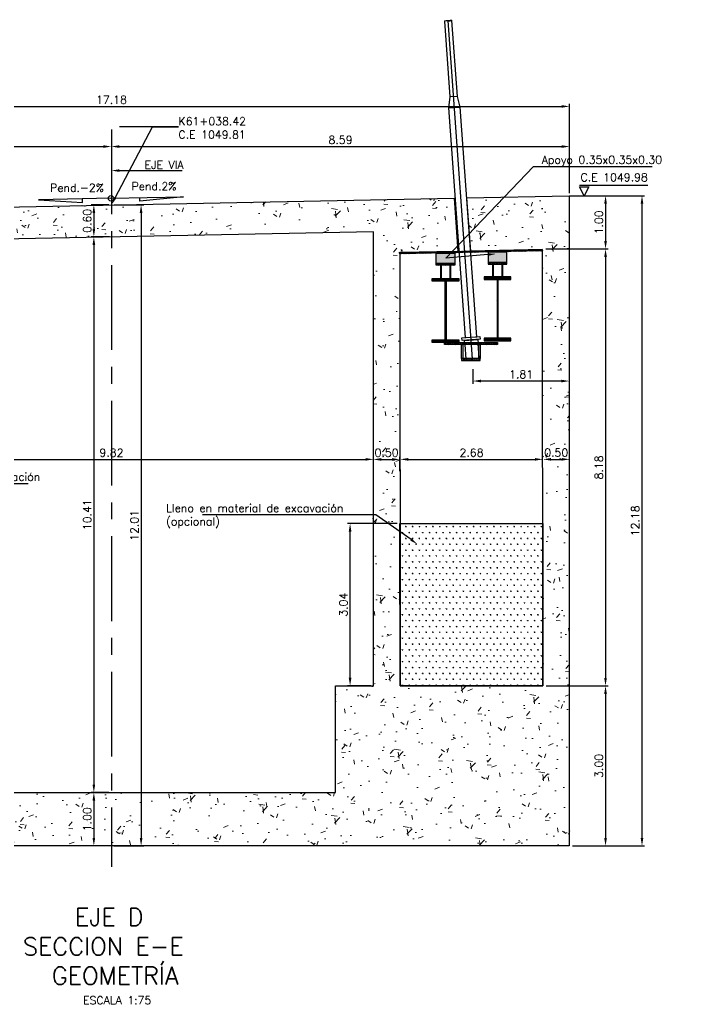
# Model space of a CAD drawing. Header units: metres. Extents: x 1080594 to 1081411, y 976871 to 977162.
# Drawn here: x 1081168.98 to 1081181.57, y 977059.85 to 977078.29 of the extents above; entities that cross this region are included whole.
import ezdxf
from ezdxf import colors
from ezdxf.entities.mleader import LeaderData, LeaderLine
from ezdxf.math import Vec2, Vec3

# ---------------------------------------------------------------- set-up
doc = ezdxf.new("R2010")
doc.units = ezdxf.units.M
doc.header["$LTSCALE"] = 25.4
doc.linetypes.add('CENTER', pattern=[2, 1.25, -0.25, 0.25, -0.25])
doc.linetypes.add('DASHDOT', pattern=[1, 0.5, -0.25, 0, -0.25])
for name, color, linetype, lineweight in [('ANCLAJE', 150, 'Continuous', 25), ('COTA', 1, 'Continuous', 30), ('COTACIM', 20, 'Continuous', 5), ('PLATINA', 54, 'Continuous', 30), ('SOLIDOREFCONT', 254, 'Continuous', 5)]:
    doc.layers.add(name, color=color, linetype=linetype, lineweight=lineweight)
for name, color, linetype in [('CONTRAPESO', 3, 'Continuous'), ('DIMCONTRAPESO', 1, 'Continuous'), ('EJE VIA', 10, 'CENTER'), ('EJECABLES', 203, 'DASHDOT'), ('NEOPRENO', 24, 'Continuous'), ('PERFIL MET', 37, 'Continuous'), ('REGL175', 7, 'Continuous'), ('SOLIDOS', 9, 'Continuous')]:
    doc.layers.add(name, color=color, linetype=linetype)
doc.styles.add('romans', font='romans.shx')
doc.dimstyles.new('Copy 75', dxfattribs={"dimtxt": 0.15, "dimasz": 0.15, "dimexe": 0.05, "dimexo": 0.05, "dimgap": 0.05, "dimtad": 1, "dimzin": 0, "dimdsep": 46, "dimtxsty": 'romans', "dimcen": 0.002, "dimclrd": 1, "dimclre": 1, "dimclrt": 3, "dimadec": 4, "dimazin": 0, "dimtfac": 1, "dimtofl": 0, "dimtmove": 1, "dimatfit": 3, "dimfxl": 1, "dimtolj": 1, "dimtzin": 0, "dimarcsym": 1})

# ---------------------------------------------------------------- blocks, each defined once
blk = doc.blocks.new('T')
at = {"layer": 'ANCLAJE'}
for p, q in [((1080682.652636061, 977129.3612785203), (1080682.652636061, 977127.9371516358)), ((1080682.792627363, 977127.9371516358), (1080682.792627363, 977129.3612785203))]:
    blk.add_line(p, q, dxfattribs=at)
for points in [[(1080682.612636062, 977127.7317864553), (1080682.832636062, 977127.7317864553), (1080682.792636062, 977127.9371398049), (1080682.652636061, 977127.9371516358)], [(1080682.612636063, 977123.4187468407), (1080682.832636063, 977123.4187468406), (1080682.832636062, 977127.7317864553), (1080682.612636062, 977127.7317864553)], [(1080682.552113015, 977123.4187468406), (1080682.892113019, 977123.4187534283), (1080682.892113019, 977123.3687534283), (1080682.552113015, 977123.3687468406)], [(1080682.597113017, 977123.3687468405), (1080682.847113013, 977123.3687468406), (1080682.847113013, 977123.2887440774), (1080682.597113017, 977123.2887440774)], [(1080682.602472921, 977123.2887440776), (1080682.842472921, 977123.2887440776), (1080682.842472921, 977123.0137440774), (1080682.602472921, 977123.0137440774)]]:
    blk.add_lwpolyline(points, close=True, dxfattribs=at)
at = {"layer": 'ANCLAJE', "extrusion": (0, 0, -1)}
blk.add_ellipse((1080682.687629506, 977129.3612785203), major_axis=(-0.03499130089767277, 0), ratio=0.2498279888206978, start_param=1.331707858069039e-08, end_param=3.141592640272715, dxfattribs=at)
at = {"layer": 'ANCLAJE'}
blk.add_ellipse((1080682.757642618, 977129.3612785203), major_axis=(0.03499130089767277, 0), ratio=0.2498279888206978, dxfattribs=at)
at = {"layer": 'EJECABLES'}
blk.add_line((1080682.722472921, 977123.0096768405), (1080682.722472921, 977129.3612785205), dxfattribs=at)
blk = doc.blocks.new('*D342')
at = {"layer": 'COTA', "color": 1, "lineweight": -2, "transparency": 16777216}
for p, q in [((1081165.934486249, 977070.0545410026), (1081175.45947407, 977070.0545410026)), ((1081175.60947407, 977070.0045540066), (1081175.60947407, 977070.0045410026))]:
    blk.add_line(p, q, dxfattribs=at)
at = {"layer": 'COTA', "color": 1, "transparency": 16777216}
for points in [[(1081165.934486249, 977070.0795410026), (1081165.934486249, 977070.0295410026), (1081165.78448625, 977070.0545410026)], [(1081175.45947407, 977070.0795410026), (1081175.45947407, 977070.0295410026), (1081175.60947407, 977070.0545410026)]]:
    blk.add_solid(points, dxfattribs=at)
at = {"layer": 'Defpoints', "color": 0, "transparency": 16777216}
for p in [(1081165.78448625, 977070.0545410028), (1081175.60947407, 977070.0545540067), (1081175.60947407, 977070.0545410026)]:
    blk.add_point(p, dxfattribs=at)
at = {"layer": 'COTA', "color": 3, "transparency": 16777216, "insert": (1081170.69698016, 977070.1795410026), "char_height": 0.15, "attachment_point": 5, "style": 'romans'}
blk.add_mtext('\\A1;9.82', dxfattribs=at)
blk = doc.blocks.new('*D343')
at = {"layer": 'COTA', "color": 1, "lineweight": -2, "transparency": 16777216}
for p, q in [((1081176.104083876, 977069.8341196387), (1081176.104083876, 977070.1039327573)), ((1081175.754091887, 977070.0539327572), (1081175.954083876, 977070.0539327572))]:
    blk.add_line(p, q, dxfattribs=at)
at = {"layer": 'COTA', "color": 1, "transparency": 16777216}
for points in [[(1081175.754091887, 977070.0789327573), (1081175.754091887, 977070.0289327572), (1081175.604091887, 977070.0539327572)], [(1081175.954083876, 977070.0789327573), (1081175.954083876, 977070.0289327572), (1081176.104083876, 977070.0539327572)]]:
    blk.add_solid(points, dxfattribs=at)
at = {"layer": 'Defpoints', "color": 0, "transparency": 16777216}
for p in [(1081175.604091887, 977070.0539327575), (1081176.104083876, 977070.0539327572), (1081176.104083876, 977069.7841196386)]:
    blk.add_point(p, dxfattribs=at)
at = {"layer": 'COTA', "color": 3, "transparency": 16777216, "insert": (1081175.854087882, 977070.1789327572), "char_height": 0.15, "attachment_point": 5, "style": 'romans'}
blk.add_mtext('\\A1;0.50', dxfattribs=at)
blk = doc.blocks.new('*D344')
at = {"layer": 'COTA', "color": 1, "lineweight": -2, "transparency": 16777216}
for p, q in [((1081176.259468155, 977070.054550757), (1081178.634486248, 977070.054550757)), ((1081178.784486248, 977070.0045540029), (1081178.784486248, 977070.004550757))]:
    blk.add_line(p, q, dxfattribs=at)
at = {"layer": 'COTA', "color": 1, "transparency": 16777216}
for points in [[(1081176.259468155, 977070.0795507571), (1081176.259468155, 977070.029550757), (1081176.109468155, 977070.054550757)], [(1081178.634486248, 977070.0795507571), (1081178.634486248, 977070.029550757), (1081178.784486248, 977070.054550757)]]:
    blk.add_solid(points, dxfattribs=at)
at = {"layer": 'Defpoints', "color": 0, "transparency": 16777216}
for p in [(1081176.109468155, 977070.0545507605), (1081178.784486248, 977070.0545540029), (1081178.784486248, 977070.054550757)]:
    blk.add_point(p, dxfattribs=at)
at = {"layer": 'COTA', "color": 3, "transparency": 16777216, "insert": (1081177.446977201, 977070.179550757), "char_height": 0.15, "attachment_point": 5, "style": 'romans'}
blk.add_mtext('\\A1;2.68', dxfattribs=at)
blk = doc.blocks.new('*D345')
at = {"layer": 'COTA', "color": 1, "lineweight": -2, "transparency": 16777216}
for p, q in [((1081178.784486248, 977070.104554003), (1081178.784486248, 977070.1053967011)), ((1081178.934486248, 977070.0553967011), (1081179.134485947, 977070.0553967011))]:
    blk.add_line(p, q, dxfattribs=at)
at = {"layer": 'COTA', "color": 1, "transparency": 16777216}
for points in [[(1081178.934486248, 977070.0803967011), (1081178.934486248, 977070.0303967011), (1081178.784486248, 977070.0553967011)], [(1081179.134485947, 977070.0803967011), (1081179.134485947, 977070.0303967011), (1081179.284485947, 977070.0553967011)]]:
    blk.add_solid(points, dxfattribs=at)
at = {"layer": 'Defpoints', "color": 0, "transparency": 16777216}
for p in [(1081178.784486248, 977070.0545540029), (1081179.284485947, 977070.0553967011), (1081179.284485947, 977070.0553967011)]:
    blk.add_point(p, dxfattribs=at)
at = {"layer": 'COTA', "color": 3, "transparency": 16777216, "insert": (1081179.034486098, 977070.1803967011), "char_height": 0.15, "attachment_point": 5, "style": 'romans'}
blk.add_mtext('\\A1;0.50', dxfattribs=at)
blk = doc.blocks.new('*D347')
at = {"layer": 'Defpoints', "color": 0, "transparency": 16777216}
for p in [(1081170.69698016, 977074.822339772), (1081170.366351048, 977074.222459736), (1081170.708977761, 977074.222459736)]:
    blk.add_point(p, dxfattribs=at)
at = {"layer": 'DIMCONTRAPESO', "color": 1, "lineweight": -2, "transparency": 16777216}
for p, q in [((1081170.64698016, 977074.822339772), (1081170.316351048, 977074.822339772)), ((1081170.366351048, 977074.672339772), (1081170.366351048, 977074.3724597361)), ((1081170.658977761, 977074.222459736), (1081170.316351048, 977074.222459736))]:
    blk.add_line(p, q, dxfattribs=at)
at = {"layer": 'DIMCONTRAPESO', "color": 1, "transparency": 16777216}
for points in [[(1081170.341351049, 977074.672339772), (1081170.391351048, 977074.672339772), (1081170.366351048, 977074.822339772)], [(1081170.341351049, 977074.3724597361), (1081170.391351048, 977074.3724597361), (1081170.366351048, 977074.222459736)]]:
    blk.add_solid(points, dxfattribs=at)
at = {"layer": 'DIMCONTRAPESO', "color": 3, "transparency": 16777216, "insert": (1081170.241351048, 977074.5223997541), "char_height": 0.15, "attachment_point": 5, "rotation": 90, "style": 'romans'}
blk.add_mtext('\\A1;0.60', dxfattribs=at)
blk = doc.blocks.new('*D348')
at = {"layer": 'COTA', "color": 1, "lineweight": -2, "transparency": 16777216}
for p, q in [((1081170.658977761, 977074.2224597365), (1081170.316351049, 977074.2224597365)), ((1081170.366351049, 977074.0724597365), (1081170.366351049, 977063.96227108)), ((1081170.64698016, 977063.81227108), (1081170.316351049, 977063.81227108))]:
    blk.add_line(p, q, dxfattribs=at)
at = {"layer": 'COTA', "color": 1, "transparency": 16777216}
for points in [[(1081170.341351049, 977074.0724597365), (1081170.391351049, 977074.0724597365), (1081170.366351049, 977074.2224597365)], [(1081170.341351049, 977063.96227108), (1081170.391351049, 977063.96227108), (1081170.366351049, 977063.81227108)]]:
    blk.add_solid(points, dxfattribs=at)
at = {"layer": 'Defpoints', "color": 0, "transparency": 16777216}
for p in [(1081170.708977761, 977074.2224597365), (1081170.366351049, 977063.81227108), (1081170.69698016, 977063.81227108)]:
    blk.add_point(p, dxfattribs=at)
at = {"layer": 'COTA', "color": 3, "transparency": 16777216, "insert": (1081170.241351049, 977069.0173654077), "char_height": 0.15, "attachment_point": 5, "rotation": 90, "style": 'romans'}
blk.add_mtext('\\A1;10.41', dxfattribs=at)
blk = doc.blocks.new('*D349')
at = {"layer": 'Defpoints', "color": 0, "transparency": 16777216}
for p in [(1081170.69698016, 977063.8122710795), (1081170.366351048, 977062.8122710793), (1081170.69698016, 977062.8122710793)]:
    blk.add_point(p, dxfattribs=at)
at = {"layer": 'DIMCONTRAPESO', "color": 1, "lineweight": -2, "transparency": 16777216}
for p, q in [((1081170.64698016, 977063.8122710795), (1081170.316351048, 977063.8122710795)), ((1081170.366351048, 977063.6622710795), (1081170.366351048, 977062.9622710793)), ((1081170.64698016, 977062.8122710793), (1081170.316351048, 977062.8122710793))]:
    blk.add_line(p, q, dxfattribs=at)
at = {"layer": 'DIMCONTRAPESO', "color": 1, "transparency": 16777216}
for points in [[(1081170.341351049, 977063.6622710795), (1081170.391351048, 977063.6622710795), (1081170.366351048, 977063.8122710795)], [(1081170.341351049, 977062.9622710793), (1081170.391351048, 977062.9622710793), (1081170.366351048, 977062.8122710793)]]:
    blk.add_solid(points, dxfattribs=at)
at = {"layer": 'DIMCONTRAPESO', "color": 3, "transparency": 16777216, "insert": (1081170.241351048, 977063.3122710795), "char_height": 0.15, "attachment_point": 5, "rotation": 90, "style": 'romans'}
blk.add_mtext('\\A1;1.00', dxfattribs=at)
blk = doc.blocks.new('*D355')
at = {"layer": 'Defpoints', "color": 0, "transparency": 16777216}
for p in [(1081177.47280948, 977071.7932372942), (1081179.280110911, 977071.894950694), (1081177.47280948, 977071.5222533441)]:
    blk.add_point(p, dxfattribs=at)
at = {"layer": 'DIMCONTRAPESO', "color": 1, "lineweight": -2, "transparency": 16777216}
for p, q in [((1081177.47280948, 977071.7432372941), (1081177.47280948, 977071.472253344)), ((1081179.280110911, 977071.844950694), (1081179.280110911, 977071.472253344)), ((1081179.130110911, 977071.5222533441), (1081177.62280948, 977071.5222533441))]:
    blk.add_line(p, q, dxfattribs=at)
at = {"layer": 'DIMCONTRAPESO', "color": 1, "transparency": 16777216}
for points in [[(1081177.62280948, 977071.5472533441), (1081177.62280948, 977071.497253344), (1081177.47280948, 977071.5222533441)], [(1081179.130110911, 977071.5472533441), (1081179.130110911, 977071.497253344), (1081179.280110911, 977071.5222533441)]]:
    blk.add_solid(points, dxfattribs=at)
at = {"layer": 'DIMCONTRAPESO', "color": 3, "transparency": 16777216, "insert": (1081178.376460195, 977071.6472533441), "char_height": 0.15, "attachment_point": 5, "style": 'romans'}
blk.add_mtext('\\A1;1.81', dxfattribs=at)
blk = doc.blocks.new('*D357')
at = {"layer": 'COTA', "color": 1, "lineweight": -2, "transparency": 16777216}
for p, q in [((1081176.054952668, 977068.8524646683), (1081175.119917866, 977068.8524646683)), ((1081175.169917866, 977065.9622710795), (1081175.169917866, 977068.7024646683)), ((1081175.556927585, 977065.8122710795), (1081175.119917866, 977065.8122710795))]:
    blk.add_line(p, q, dxfattribs=at)
at = {"layer": 'COTA', "color": 1, "transparency": 16777216}
for points in [[(1081175.144917866, 977068.7024646683), (1081175.194917866, 977068.7024646683), (1081175.169917866, 977068.8524646683)], [(1081175.144917866, 977065.9622710795), (1081175.194917866, 977065.9622710795), (1081175.169917866, 977065.8122710795)]]:
    blk.add_solid(points, dxfattribs=at)
at = {"layer": 'Defpoints', "color": 0, "transparency": 16777216}
for p in [(1081175.169917866, 977068.8524646683), (1081176.104952668, 977068.8524646683), (1081175.606927585, 977065.8122710795)]:
    blk.add_point(p, dxfattribs=at)
at = {"layer": 'COTA', "color": 3, "transparency": 16777216, "insert": (1081175.044917866, 977067.3323678741), "char_height": 0.15, "attachment_point": 5, "rotation": 90, "style": 'romans'}
blk.add_mtext('\\A1;3.04', dxfattribs=at)
blk = doc.blocks.new('*D358')
at = {"layer": 'COTA', "color": 1, "lineweight": -2, "transparency": 16777216}
for p, q in [((1081170.74698016, 977074.8223397725), (1081171.30189813, 977074.8223397725)), ((1081171.25189813, 977074.6723397725), (1081171.25189813, 977062.96227108)), ((1081170.743545539, 977062.81227108), (1081171.30189813, 977062.81227108))]:
    blk.add_line(p, q, dxfattribs=at)
at = {"layer": 'COTA', "color": 1, "transparency": 16777216}
for points in [[(1081171.22689813, 977074.6723397725), (1081171.27689813, 977074.6723397725), (1081171.25189813, 977074.8223397725)], [(1081171.22689813, 977062.96227108), (1081171.27689813, 977062.96227108), (1081171.25189813, 977062.81227108)]]:
    blk.add_solid(points, dxfattribs=at)
at = {"layer": 'Defpoints', "color": 0, "transparency": 16777216}
for p in [(1081170.69698016, 977074.8223397725), (1081170.693545539, 977062.81227108), (1081171.25189813, 977062.81227108)]:
    blk.add_point(p, dxfattribs=at)
at = {"layer": 'COTA', "color": 3, "transparency": 16777216, "insert": (1081171.12689813, 977068.8173054256), "char_height": 0.15, "attachment_point": 5, "rotation": 90, "style": 'romans'}
blk.add_mtext('\\A1;12.01', dxfattribs=at)
blk = doc.blocks.new('*D350')
at = {"layer": 'COTA', "color": 1, "lineweight": -2, "transparency": 16777216}
for p, q in [((1081162.105526778, 977074.7005107045), (1081162.105526778, 977076.716850016)), ((1081179.285617544, 977075.0439725197), (1081179.285617544, 977076.716850016)), ((1081162.255526778, 977076.666850016), (1081179.135617544, 977076.666850016))]:
    blk.add_line(p, q, dxfattribs=at)
at = {"layer": 'COTA', "color": 1, "transparency": 16777216}
for points in [[(1081162.255526778, 977076.691850016), (1081162.255526778, 977076.641850016), (1081162.105526778, 977076.666850016)], [(1081179.135617544, 977076.691850016), (1081179.135617544, 977076.641850016), (1081179.285617544, 977076.666850016)]]:
    blk.add_solid(points, dxfattribs=at)
at = {"layer": 'Defpoints', "color": 0, "transparency": 16777216}
for p in [(1081179.285617544, 977076.666850016), (1081179.285617544, 977074.9939725196), (1081162.105526778, 977074.6505107045)]:
    blk.add_point(p, dxfattribs=at)
at = {"layer": 'COTA', "color": 3, "transparency": 16777216, "insert": (1081170.695572161, 977076.791850016), "char_height": 0.15, "attachment_point": 5, "style": 'romans'}
blk.add_mtext('\\A1;17.18', dxfattribs=at)
blk = doc.blocks.new('*D351')
at = {"layer": 'Defpoints', "color": 0, "transparency": 16777216}
for p in [(1081170.695526778, 977075.9148145152), (1081170.695526778, 977075.9148145152), (1081162.105526778, 977074.6505107045)]:
    blk.add_point(p, dxfattribs=at)
at = {"layer": 'DIMCONTRAPESO', "color": 1, "lineweight": -2, "transparency": 16777216}
for p, q in [((1081162.105526778, 977074.7005107045), (1081162.105526778, 977075.9648145152)), ((1081162.255526778, 977075.9148145152), (1081170.545526778, 977075.9148145152))]:
    blk.add_line(p, q, dxfattribs=at)
at = {"layer": 'DIMCONTRAPESO', "color": 1, "transparency": 16777216}
for points in [[(1081162.255526778, 977075.9398145152), (1081162.255526778, 977075.8898145151), (1081162.105526778, 977075.9148145152)], [(1081170.545526778, 977075.9398145152), (1081170.545526778, 977075.8898145151), (1081170.695526778, 977075.9148145152)]]:
    blk.add_solid(points, dxfattribs=at)
at = {"layer": 'DIMCONTRAPESO', "color": 3, "transparency": 16777216, "insert": (1081166.400526778, 977076.0398145152), "char_height": 0.15, "attachment_point": 5, "style": 'romans'}
blk.add_mtext('\\A1;8.59', dxfattribs=at)
blk = doc.blocks.new('*D352')
at = {"layer": 'Defpoints', "color": 0, "transparency": 16777216}
for p in [(1081170.695526778, 977075.9148145152), (1081179.285617544, 977075.9148145152), (1081179.285617544, 977074.9939725196)]:
    blk.add_point(p, dxfattribs=at)
at = {"layer": 'DIMCONTRAPESO', "color": 1, "lineweight": -2, "transparency": 16777216}
for p, q in [((1081170.845526777, 977075.9148145152), (1081179.135617544, 977075.9148145152)), ((1081179.285617544, 977075.0439725197), (1081179.285617544, 977075.9648145152))]:
    blk.add_line(p, q, dxfattribs=at)
at = {"layer": 'DIMCONTRAPESO', "color": 1, "transparency": 16777216}
for points in [[(1081170.845526777, 977075.9398145152), (1081170.845526777, 977075.8898145151), (1081170.695526778, 977075.9148145152)], [(1081179.135617544, 977075.9398145152), (1081179.135617544, 977075.8898145151), (1081179.285617544, 977075.9148145152)]]:
    blk.add_solid(points, dxfattribs=at)
at = {"layer": 'DIMCONTRAPESO', "color": 3, "transparency": 16777216, "insert": (1081174.990572161, 977076.0398145152), "char_height": 0.15, "attachment_point": 5, "style": 'romans'}
blk.add_mtext('\\A1;8.59', dxfattribs=at)
blk = doc.blocks.new('*D791')
at = {"layer": 'COTA', "color": 1, "lineweight": -2, "transparency": 16777216}
for p, q in [((1081179.339046846, 977074.994271043), (1081180.692957759, 977074.994271043)), ((1081180.642957759, 977074.844271043), (1081180.642957759, 977062.96227108)), ((1081179.345937944, 977062.81227108), (1081180.692957759, 977062.81227108))]:
    blk.add_line(p, q, dxfattribs=at)
at = {"layer": 'COTA', "color": 1, "transparency": 16777216}
for points in [[(1081180.617957759, 977074.844271043), (1081180.667957759, 977074.844271043), (1081180.642957759, 977074.994271043)], [(1081180.617957759, 977062.96227108), (1081180.667957759, 977062.96227108), (1081180.642957759, 977062.81227108)]]:
    blk.add_solid(points, dxfattribs=at)
at = {"layer": 'Defpoints', "color": 0, "transparency": 16777216}
for p in [(1081179.289046846, 977074.994271043), (1081179.295937944, 977062.81227108), (1081180.642957759, 977062.81227108)]:
    blk.add_point(p, dxfattribs=at)
at = {"layer": 'COTA', "color": 3, "transparency": 16777216, "insert": (1081180.517957759, 977068.9032710609), "char_height": 0.15, "attachment_point": 5, "rotation": 90, "style": 'romans'}
blk.add_mtext('\\A1;12.18', dxfattribs=at)
blk = doc.blocks.new('*D792')
at = {"layer": 'COTA', "color": 1, "lineweight": -2, "transparency": 16777216}
for p, q in [((1081179.345937944, 977074.9942710425), (1081180.009661296, 977074.9942710425)), ((1081179.959661296, 977074.8442710425), (1081179.959661296, 977074.1458075029)), ((1081178.839325164, 977073.9958075029), (1081180.009661296, 977073.9958075029))]:
    blk.add_line(p, q, dxfattribs=at)
at = {"layer": 'COTA', "color": 1, "transparency": 16777216}
for points in [[(1081179.934661296, 977074.8442710425), (1081179.984661296, 977074.8442710425), (1081179.959661296, 977074.9942710425)], [(1081179.934661296, 977074.1458075029), (1081179.984661296, 977074.1458075029), (1081179.959661296, 977073.9958075029)]]:
    blk.add_solid(points, dxfattribs=at)
at = {"layer": 'Defpoints', "color": 0, "transparency": 16777216}
for p in [(1081179.295937944, 977074.9942710425), (1081178.789325163, 977073.9958075029), (1081179.959661296, 977073.9958075029)]:
    blk.add_point(p, dxfattribs=at)
at = {"layer": 'COTA', "color": 3, "transparency": 16777216, "insert": (1081179.834661295, 977074.4950392728), "char_height": 0.15, "attachment_point": 5, "rotation": 90, "style": 'romans'}
blk.add_mtext('\\A1;1.00', dxfattribs=at)
blk = doc.blocks.new('*D793')
at = {"layer": 'COTA', "color": 1, "lineweight": -2, "transparency": 16777216}
for p, q in [((1081178.839325164, 977073.9958075034), (1081180.009661297, 977073.9958075034)), ((1081179.959661297, 977073.8458075033), (1081179.959661297, 977065.962001991)), ((1081178.845885369, 977065.812001991), (1081180.009661297, 977065.812001991))]:
    blk.add_line(p, q, dxfattribs=at)
at = {"layer": 'COTA', "color": 1, "transparency": 16777216}
for points in [[(1081179.934661297, 977073.8458075033), (1081179.984661296, 977073.8458075033), (1081179.959661297, 977073.9958075034)], [(1081179.934661297, 977065.962001991), (1081179.984661296, 977065.962001991), (1081179.959661297, 977065.812001991)]]:
    blk.add_solid(points, dxfattribs=at)
at = {"layer": 'Defpoints', "color": 0, "transparency": 16777216}
for p in [(1081178.789325164, 977073.9958075034), (1081178.795885369, 977065.812001991), (1081179.959661297, 977065.812001991)]:
    blk.add_point(p, dxfattribs=at)
at = {"layer": 'COTA', "color": 3, "transparency": 16777216, "insert": (1081179.834661297, 977069.9039047466), "char_height": 0.15, "attachment_point": 5, "rotation": 90, "style": 'romans'}
blk.add_mtext('\\A1;8.18', dxfattribs=at)
blk = doc.blocks.new('*D794')
at = {"layer": 'COTA', "color": 1, "lineweight": -2, "transparency": 16777216}
for p, q in [((1081178.845885369, 977065.8120019905), (1081180.009661296, 977065.8120019905)), ((1081179.959661296, 977065.6620019905), (1081179.959661296, 977062.9622710795)), ((1081179.342481471, 977062.8122710795), (1081180.009661296, 977062.8122710795))]:
    blk.add_line(p, q, dxfattribs=at)
at = {"layer": 'COTA', "color": 1, "transparency": 16777216}
for points in [[(1081179.934661296, 977065.6620019905), (1081179.984661296, 977065.6620019905), (1081179.959661296, 977065.8120019905)], [(1081179.934661296, 977062.9622710795), (1081179.984661296, 977062.9622710795), (1081179.959661296, 977062.8122710795)]]:
    blk.add_solid(points, dxfattribs=at)
at = {"layer": 'Defpoints', "color": 0, "transparency": 16777216}
for p in [(1081178.795885368, 977065.8120019905), (1081179.292481471, 977062.8122710795), (1081179.959661296, 977062.8122710795)]:
    blk.add_point(p, dxfattribs=at)
at = {"layer": 'COTA', "color": 3, "transparency": 16777216, "insert": (1081179.834661295, 977064.3121365352), "char_height": 0.15, "attachment_point": 5, "rotation": 90, "style": 'romans'}
blk.add_mtext('\\A1;3.00', dxfattribs=at)

msp = doc.modelspace()

# ---------------------------------------------------------------- hatches: boundary and pattern name
at = {"layer": 'NEOPRENO', "transparency": 33554495}
h = msp.add_hatch(color=256, dxfattribs=at)
h.dxf.hatch_style = 1
h.paths.add_polyline_path([(1081176.784468126, 977073.9184895543), (1081177.134468126, 977073.9184895543), (1081177.134468126, 977073.7235023367), (1081176.784468126, 977073.7235023367)])
h = msp.add_hatch(color=256, dxfattribs=at)
h.dxf.hatch_style = 1
h.paths.add_polyline_path([(1081178.109520538, 977073.9379906026), (1081177.759520538, 977073.9379906026), (1081177.759520538, 977073.743003385), (1081178.109520538, 977073.743003385)])
at = {"layer": 'PERFIL MET'}
h = msp.add_hatch(dxfattribs=at)
h.set_pattern_fill('ANSI31', color=256, scale=0.005)
h.set_pattern_definition([(45, (498.4098999467678, -51.65650702558924), (-0.01122532015133644, 0.01122532015133644), [])])
h.paths.add_polyline_path([(1081176.093446807, 977073.9302279168), (1081178.77242779, 977073.9838075364), (1081178.780367223, 977073.9584075363), (1081176.10138624, 977073.9048279166)])
h = msp.add_hatch(dxfattribs=at)
h.set_pattern_fill('ANSI31', color=256, scale=0.005)
h.set_pattern_definition([(45, (495.1010731630959, -52.39655242324807), (-0.01122532015133644, 0.01122532015133644), [])])
h.paths.add_polyline_path([(1081176.968993125, 977073.3924861938), (1081176.968993125, 977072.2940861938), (1081177.209468125, 977072.2940861938), (1081177.209468125, 977072.2432861938), (1081176.709468125, 977072.2432861938), (1081176.709468125, 977072.2940861938), (1081176.949943125, 977072.2940861938), (1081176.949943125, 977073.3924861938), (1081176.709468125, 977073.3924861938), (1081176.709468125, 977073.4432861938), (1081177.209468125, 977073.4432861938), (1081177.209468125, 977073.3924861938)])
h = msp.add_hatch(dxfattribs=at)
h.set_pattern_fill('ANSI31', color=256, scale=0.005)
h.set_pattern_definition([(45, (495.101113400422, -52.36255418590736), (-0.01122532015133644, 0.01122532015133644), [])])
h.paths.add_polyline_path([(1081177.92499554, 977073.4264844311), (1081177.92499554, 977072.3280844311), (1081177.68452054, 977072.3280844311), (1081177.68452054, 977072.2772844312), (1081178.18452054, 977072.2772844312), (1081178.18452054, 977072.3280844311), (1081177.94404554, 977072.3280844311), (1081177.94404554, 977073.4264844311), (1081178.18452054, 977073.4264844311), (1081178.18452054, 977073.4772844311), (1081177.68452054, 977073.4772844311), (1081177.68452054, 977073.4264844311)])
at = {"layer": 'PLATINA'}
h = msp.add_hatch(dxfattribs=at)
h.set_pattern_fill('ANSI31', color=256, scale=0.008)
h.set_pattern_definition([(45, (498.5818811401259, -51.66681300639175), (-0.0179605122421383, 0.01796051224213831), [])])
h.paths.add_polyline_path([(1081176.784468125, 977073.7235023365), (1081177.134468125, 977073.7235023365), (1081177.134468126, 977073.6917523367), (1081176.784468126, 977073.6917523367)])
h = msp.add_hatch(dxfattribs=at)
h.set_pattern_fill('ANSI31', color=256, scale=0.008)
h.set_pattern_definition([(45, (498.5819213781506, -51.64453997276723), (-0.0179605122421383, 0.01796051224213831), [])])
h.paths.add_polyline_path([(1081178.10952054, 977073.7430033849), (1081177.75952054, 977073.7430033849), (1081177.759520539, 977073.7114744561), (1081178.109520539, 977073.7114744561)])
h = msp.add_hatch(dxfattribs=at)
h.set_pattern_fill('ANSI31', color=256, scale=0.008)
h.set_pattern_definition([(45, (498.4094570754096, -51.681071362691), (-0.0179605122421383, 0.01796051224213831), [])])
h.paths.add_polyline_path([(1081176.939129208, 977072.2432861938), (1081177.933087654, 977072.2432861938), (1081177.933087654, 977072.2051861938), (1081176.939129208, 977072.2051861938)])
h = msp.add_hatch(dxfattribs=at)
h.set_pattern_fill('ANSI31', color=256, scale=0.008)
h.set_pattern_definition([(45, (498.4017793573439, -51.71966617647558), (-0.0179605122421383, 0.01796051224213831), [])])
h.paths.add_polyline_path([(1081177.261056565, 977071.908439667), (1081177.611056565, 977071.908439667), (1081177.611056565, 977071.9424769413), (1081177.261056565, 977071.9424769413)])
at = {"layer": 'SOLIDOREFCONT', "true_color": 0x5b5b5b, "transparency": 33554546}
h = msp.add_hatch(dxfattribs=at)
h.set_pattern_fill('AR-CONC', color=251, scale=0.005)
h.set_pattern_definition([(49.99999999999999, (307.6941268451046, 0.05193130753468722), (0.91092334498002, -0.07969542769451543), [0.09525, -1.04775]), (355, (307.6941268451046, 0.05193130753468722), (-0.1762171071248467, 0.9552842261951757), [0.0762, -0.83820292085]), (100.4514447, (307.7700368801046, 0.04529004003468717), (0.7347062354517664, 0.8755887595609755), [0.08095004399999998, -0.8904512229999998]), (46.18420000000002, (307.6941268451046, 0.3059313075346872), (1.35539520446065, -0.2102116396636357), [0.1428749999999999, -1.571624999999999]), (96.63555760999994, (307.8070763451046, 0.2884138075346873), (1.187020670257515, 1.237130622988608), [0.1214251157, -1.3356780408]), (351.1841511700001, (307.6941268451046, 0.3059313075346872), (1.187020670324885, 1.237130622927663), [0.11429983535, -1.2572986596]), (21, (307.8211268451046, 0.2424313075346872), (0.7580719563456624, -0.5113259909354381), [0.09525, -1.04775]), (326.0000000000001, (307.8211268451046, 0.2424313075346872), (0.3090101417382354, 0.9209398306115963), [0.0762, -0.8382]), (71.45144499999999, (307.8842995081046, 0.1998208080346872), (1.067082096393581, 0.4096138444295262), [0.08095004400000001, -0.8904496879999999]), (37.50000000000001, (307.6941268451046, 0.05193130753468722), (0.01544301625295908, 0.4227751943657655), [0, -0.82804, 0, -0.8509000000000001, 0, -0.8413750000000001]), (7.499999999999999, (307.6941268451046, 0.05193130753468722), (0.3340983125515287, 0.5009028740905975), [0, -0.48514, 0, -0.80899, 0, -0.320675]), (327.5, (307.4109168451046, 0.05193130753468722), (0.677952975834357, -0.02864371996336722), [0, -0.3175, 0, -0.9906, 0, -1.31445]), (317.5, (307.2839168451046, 0.05193130753468722), (0.7406459069300902, 0.1271324551666652), [0, -0.41275, 0, -0.65786, 0, -0.93345])])
h.paths.add_polyline_path([(1081179.28698016, 977065.8122710795), (1081179.277516714, 977074.9942195956), (1081177.353035191, 977074.9558699651), (1081177.424836469, 977073.9572648025), (1081178.777773186, 977073.9840247451), (1081178.786927585, 977065.8122710795), (1081176.10698016, 977065.8122710796), (1081176.098792203, 977073.9304451254), (1081177.184573811, 977073.9523007576), (1081177.112761132, 977074.951064484), (1081164.255221512, 977074.6939136917), (1081164.183228183, 977073.692637507), (1081165.283171027, 977073.714132702), (1081165.286927585, 977065.8122710795), (1081162.60698016, 977065.8122710796), (1081162.606906074, 977068.8524646687), (1081162.604190044, 977073.6605530822), (1081163.9422359, 977073.6874539994), (1081164.0142816, 977074.6894585553), (1081162.104385966, 977074.6507569808), (1081162.10698016, 977065.8122710795), (1081162.10698016, 977062.8122710795), (1081179.28698016, 977062.8122710795)])
h.paths.add_polyline_path([(1081165.786245654, 977065.8122710795), (1081165.782916954, 977074.1242076125), (1081175.604271487, 977074.3206347032), (1081175.606896633, 977065.8122710795), (1081174.895619004, 977065.8122710795), (1081174.895619004, 977063.8122710795), (1081166.498341316, 977063.8122710795), (1081166.498341316, 977065.8122710795)], flags=16)
at = {"layer": 'SOLIDOS'}
h = msp.add_hatch(dxfattribs=at)
h.set_pattern_fill('SWAMP', color=252, scale=0.005)
h.set_pattern_definition([(0, (0, 0.6299313075141981), (0.0635, 0.109985226181), [0.015875, -0.111125]), (90, (0.0079375, 0.6299313075141981), (-0.06349999999999999, 0.109985226181), [0.0079375, -0.212032952362]), (90, (0.009921875, 0.6299313075141981), (-0.06349999999999999, 0.109985226181), [0.006350000000000001, -0.213620452362]), (90, (0.005953125, 0.6299313075141981), (-0.06349999999999999, 0.109985226181), [0.006350000000000001, -0.213620452362]), (59.99999999999999, (0.01190625, 0.6299313075141981), (-0.06349999991372332, 0.1099852262308119), [0.00508, -0.12192]), (120, (0.00396875, 0.6299313075141981), (-0.1269999999137233, 4.981188794772607e-11), [0.005079999999999999, -0.12192])])
h.paths.add_polyline_path([(1081178.784486248, 977068.852464669), (1081176.104952668, 977068.8524646683), (1081176.106980147, 977065.8122901989), (1081178.786927584, 977065.8122729947)])

# ---------------------------------------------------------------- linework, layer by layer
at = {"layer": 'CONTRAPESO'}
for points in [[(1081178.786927585, 977065.8122710795), (1081178.78036738, 977073.9838075364), (1081177.4329487, 977073.9568591629), (1081177.361136021, 977074.9556228892), (1081179.280110908, 977074.9940023869), (1081179.280110916, 977065.8120019905), (1081179.280110916, 977065.8120019905), (1081179.280110916, 977062.8122710795), (1081162.10698016, 977062.8122710795), (1081162.10698016, 977065.8122710795), (1081162.10698016, 977065.8122710795), (1081162.10698016, 977074.6505397721), (1081164.022356244, 977074.6888472937), (1081163.95033673, 977073.6872069235), (1081162.606784238, 977073.6603358736), (1081162.60698016, 977065.8122710796), (1081165.286927585, 977065.8122710795), (1081165.286927585, 977065.8122710795), (1081165.285765221, 977073.7139154933), (1081164.191302828, 977073.6920262454)], [(1081164.191302828, 977073.6920262454), (1081164.263322341, 977074.6936666158), (1081177.120861962, 977074.950817408), (1081177.192674641, 977073.9520536817), (1081176.101386397, 977073.9302279168), (1081176.10698016, 977065.8122710796), (1081178.786927585, 977065.8122710795), (1081178.786927585, 977065.8122710795)], [(1081174.895619004, 977063.8122710795), (1081174.895619004, 977065.8122710795), (1081175.606896633, 977065.8122710795), (1081175.606865681, 977074.3204174945), (1081165.785511147, 977074.1239904038), (1081165.786245654, 977065.8122710795), (1081166.498341316, 977065.8122710795), (1081166.498341316, 977063.8122710795), (1081174.895619004, 977063.8122710795)]]:
    msp.add_lwpolyline(points, dxfattribs=at)
msp.add_lwpolyline([(1081176.104952668, 977068.8524646683), (1081178.784486248, 977068.8524657168), (1081178.786927584, 977065.8122729947), (1081176.106980147, 977065.8122901989)], close=True, dxfattribs=at)
at = {"layer": 'COTA', "color": 2}
for points in [[(1081179.473283414, 977075.1927012173), (1081180.754245223, 977075.1927012173)], [(1081179.280583473, 977074.9940118382), (1081179.663505143, 977074.9940118382)]]:
    msp.add_lwpolyline(points, dxfattribs=at)
msp.add_lwpolyline([(1081179.473283414, 977075.1614241997), (1081179.645382486, 977075.1614241997), (1081179.559332949, 977074.9940126379), (1081179.559332949, 977074.9940126379)], close=True, dxfattribs=at)
at = {"layer": 'COTA'}
for points in [[(1081170.688637535, 977074.9452316503), (1081169.327248038, 977074.9179406316), (1081170.151814246, 977074.8697157605), (1081170.15051667, 977074.9344442403)], [(1081170.687354712, 977074.9452059246), (1081172.0487438, 977074.9725173088), (1081171.226773959, 977074.891272924), (1081171.225475415, 977074.9560013844)]]:
    msp.add_lwpolyline(points, dxfattribs=at)
msp.add_circle((1081170.688637534, 977074.9452316504), 0.05084304286703397, dxfattribs=at)
at = {"layer": 'EJE VIA', "ltscale": 0.05}
msp.add_lwpolyline([(1081170.69698016, 977076.2340481324), (1081170.69698016, 977062.422067936)], dxfattribs=at)
at = {"layer": 'NEOPRENO'}
for points in [[(1081176.784468126, 977073.9184895543), (1081177.134468126, 977073.9184895543), (1081177.134468126, 977073.7235023367), (1081176.784468126, 977073.7235023367)], [(1081178.109520538, 977073.9379906026), (1081177.759520538, 977073.9379906026), (1081177.759520538, 977073.743003385), (1081178.109520538, 977073.743003385)]]:
    msp.add_lwpolyline(points, close=True, dxfattribs=at)
at = {"layer": 'PERFIL MET'}
for points in [[(1081176.093446807, 977073.9302279168), (1081178.77242779, 977073.9838075364), (1081178.780367223, 977073.9584075363), (1081176.10138624, 977073.9048279166)], [(1081176.968993125, 977073.3924861938), (1081176.968993125, 977072.2940861938), (1081177.209468125, 977072.2940861938), (1081177.209468125, 977072.2432861938), (1081176.709468125, 977072.2432861938), (1081176.709468125, 977072.2940861938), (1081176.949943125, 977072.2940861938), (1081176.949943125, 977073.3924861938), (1081176.709468125, 977073.3924861938), (1081176.709468125, 977073.4432861938), (1081177.209468125, 977073.4432861938), (1081177.209468125, 977073.3924861938)], [(1081177.92499554, 977073.4264844311), (1081177.92499554, 977072.3280844311), (1081177.68452054, 977072.3280844311), (1081177.68452054, 977072.2772844312), (1081178.18452054, 977072.2772844312), (1081178.18452054, 977072.3280844311), (1081177.94404554, 977072.3280844311), (1081177.94404554, 977073.4264844311), (1081178.18452054, 977073.4264844311), (1081178.18452054, 977073.4772844311), (1081177.68452054, 977073.4772844311), (1081177.68452054, 977073.4264844311)]]:
    msp.add_lwpolyline(points, close=True, dxfattribs=at)
at = {"layer": 'PLATINA'}
for points in [[(1081176.784468125, 977073.7235023365), (1081177.134468125, 977073.7235023365), (1081177.134468126, 977073.6917523367), (1081176.784468126, 977073.6917523367)], [(1081178.10952054, 977073.7430033849), (1081177.75952054, 977073.7430033849), (1081177.759520539, 977073.7114744561), (1081178.109520539, 977073.7114744561)], [(1081176.939129208, 977072.2432861938), (1081177.933087654, 977072.2432861938), (1081177.933087654, 977072.2051861938), (1081176.939129208, 977072.2051861938)], [(1081177.261056565, 977071.908439667), (1081177.611056565, 977071.908439667), (1081177.611056565, 977071.9424769413), (1081177.261056565, 977071.9424769413)]]:
    msp.add_lwpolyline(points, close=True, dxfattribs=at)
at = {"layer": 'PLATINA', "color": 252, "transparency": 33554531}
for points in [[(1081176.881493126, 977073.6917523367), (1081176.862443126, 977073.6917523367), (1081176.862443126, 977073.4432861976), (1081176.881493126, 977073.4432861976)], [(1081177.056493126, 977073.6917523328), (1081177.037443126, 977073.6917523328), (1081177.037443126, 977073.4432861938), (1081177.056493126, 977073.4432861938)], [(1081177.856545539, 977073.7114744561), (1081177.837495539, 977073.7114744561), (1081177.837495539, 977073.4774038477), (1081177.856545539, 977073.4774038477)], [(1081178.031545539, 977073.7114744523), (1081178.012495539, 977073.7114744523), (1081178.012495539, 977073.4774038439), (1081178.031545539, 977073.4774038439)], [(1081177.261056565, 977072.2051861936), (1081177.286456565, 977072.2051861936), (1081177.286456565, 977071.9424769413), (1081177.261056565, 977071.9424769413)], [(1081177.585656565, 977072.2051861936), (1081177.611056565, 977072.2051861936), (1081177.611056565, 977071.9424769413), (1081177.585656341, 977071.9424769413)]]:
    msp.add_lwpolyline(points, close=True, dxfattribs=at)

# ---------------------------------------------------------------- block references
at = {"layer": 'DIMCONTRAPESO', "color": 2, "rotation": 4.11257905168629}
msp.add_blockref('T', (73353.20416758255, -75037.74615419944), dxfattribs=at)

# ---------------------------------------------------------------- texts
at = {"layer": 'COTA', "color": 3, "char_height": 0.15, "attachment_point": 3, "rotation": 359.9979362755683, "style": 'romans'}
for s, insert in [('Pend.2%', (1081171.915365211, 977075.2459078653)), ('Pend.-2%', (1081170.555258946, 977075.218622207))]:
    msp.add_mtext(s, dxfattribs=dict(at, insert=insert))
at = {"layer": 'COTA', "color": 3, "insert": (1081179.491510258, 977075.4132840569), "char_height": 0.15, "attachment_point": 1, "style": 'romans'}
msp.add_mtext('C.E 1049.98', dxfattribs=at)
at = {"layer": 'REGL175', "insert": (1081162.796600198, 977061.6463240562), "char_height": 0.33, "width": 14.49150362575892, "attachment_point": 1, "style": 'romans'}
msp.add_mtext('\\pi7.21516;{\\C0;EJE D\\P\\pi6.24088;SECCION E-E \\P\\pi6.78218;GEOMETRÍA\\P\\pi7.36717;\\H0.45455x;\\C3;ESCALA 1:75}', dxfattribs=at)

# ---------------------------------------------------------------- dimensions: what is measured, and where the dimension line sits
at = {"layer": 'COTA', "color": 4}
dim = msp.add_linear_dim(base=(1081179.285617544, 977076.666850016), p1=(1081162.105526778, 977074.6505107045), p2=(1081179.285617544, 977074.9939725196), dimstyle='Copy 75', dxfattribs=at)
dim.commit()
dim.dimension.update_dxf_attribs({"geometry": '*D350', "text_midpoint": (1081170.695572161, 977076.791850016)})
at = {"layer": 'COTA', "color": 2}
for base, p1, p2, picture, middle in [((1081179.959661296, 977073.9958075029), (1081179.295937944, 977074.9942710425), (1081178.789325163, 977073.9958075029), '*D792', (1081179.834661295, 977074.4950392728)), ((1081180.642957759, 977062.81227108), (1081179.289046845, 977074.9942710425), (1081179.295937944, 977062.8122710795), '*D791', (1081180.517957759, 977068.9032710609)), ((1081171.25189813, 977062.81227108), (1081170.69698016, 977074.822339772), (1081170.693545538, 977062.8122710795), '*D358', (1081171.12689813, 977068.8173054256)), ((1081170.366351049, 977063.81227108), (1081170.708977761, 977074.222459736), (1081170.69698016, 977063.8122710795), '*D348', (1081170.241351049, 977069.0173654077)), ((1081179.959661297, 977065.812001991), (1081178.789325163, 977073.9958075029), (1081178.795885368, 977065.8120019905), '*D793', (1081179.834661297, 977069.9039047466)), ((1081175.169917866, 977068.8524646683), (1081175.606927585, 977065.8122710795), (1081176.104952668, 977068.8524646683), '*D357', (1081175.044917866, 977067.3323678741)), ((1081179.959661296, 977062.8122710795), (1081178.795885368, 977065.8120019905), (1081179.292481471, 977062.8122710795), '*D794', (1081179.834661295, 977064.3121365352))]:
    dim = msp.add_linear_dim(base=base, p1=p1, p2=p2, angle=90, dimstyle='Copy 75', dxfattribs=at)
    dim.commit()
    dim.dimension.update_dxf_attribs({"geometry": picture, "text_midpoint": middle})
at = {"layer": 'COTA'}
for base, p1, p2, picture, middle in [((1081175.60947407, 977070.0545410026), (1081165.78448625, 977070.0545410028), (1081175.60947407, 977070.0545540067), '*D342', (1081170.69698016, 977070.1795410026)), ((1081178.784486248, 977070.054550757), (1081176.109468155, 977070.0545507605), (1081178.784486248, 977070.0545540029), '*D344', (1081177.446977201, 977070.179550757))]:
    dim = msp.add_linear_dim(base=base, p1=p1, p2=p2, dimstyle='Copy 75', dxfattribs=at)
    dim.commit()
    dim.dimension.update_dxf_attribs({"geometry": picture, "text_midpoint": middle})
for base, p1, p2, picture, middle in [((1081176.104083876, 977070.0539327572), (1081175.604091887, 977070.0539327575), (1081176.104083876, 977069.7841196386), '*D343', (1081175.854087882, 977070.0539327572)), ((1081179.284485947, 977070.0553967011), (1081178.784486248, 977070.0545540029), (1081179.284485947, 977070.0553967011), '*D345', (1081179.034486098, 977070.0553967011))]:
    dim = msp.add_linear_dim(base=base, p1=p1, p2=p2, dimstyle='Copy 75', dxfattribs=at)
    dim.commit()
    dim.dimension.update_dxf_attribs({"geometry": picture, "text_midpoint": middle, "dimtype": 160})
at = {"layer": 'DIMCONTRAPESO', "color": 2}
for base, p1, p2, picture, middle in [((1081170.695526778, 977075.9148145152), (1081162.105526778, 977074.6505107045), (1081170.695526778, 977075.9148145152), '*D351', (1081166.400526778, 977076.0398145152)), ((1081179.285617544, 977075.9148145152), (1081170.695526778, 977075.9148145152), (1081179.285617544, 977074.9939725196), '*D352', (1081174.990572161, 977076.0398145152)), ((1081177.47280948, 977071.5222533441), (1081179.280110911, 977071.894950694), (1081177.47280948, 977071.7932372942), '*D355', (1081178.376460195, 977071.6472533441))]:
    dim = msp.add_linear_dim(base=base, p1=p1, p2=p2, dimstyle='Copy 75', dxfattribs=at)
    dim.commit()
    dim.dimension.update_dxf_attribs({"geometry": picture, "text_midpoint": middle})
for base, p1, p2, picture, middle in [((1081170.366351048, 977074.222459736), (1081170.69698016, 977074.822339772), (1081170.708977761, 977074.222459736), '*D347', (1081170.241351048, 977074.5223997541)), ((1081170.366351048, 977062.8122710793), (1081170.69698016, 977063.8122710795), (1081170.69698016, 977062.8122710793), '*D349', (1081170.241351048, 977063.3122710795))]:
    dim = msp.add_linear_dim(base=base, p1=p1, p2=p2, angle=90, dimstyle='Copy 75', dxfattribs=at)
    dim.commit()
    dim.dimension.update_dxf_attribs({"geometry": picture, "text_midpoint": middle})

# ---------------------------------------------------------------- leaders
at = {"layer": 'COTA'}
ml = msp.add_multileader_mtext('Standard', dxfattribs=at)
ml.set_content('K61+038.42\\PC.E 1049.81', color=3, style='romans')
ml.set_leader_properties(color=256)
ml.build(insert=Vec2(0, 0))
ml.multileader.update_dxf_attribs({"text_left_attachment_type": 6, "text_right_attachment_type": 6, "dogleg_length": 0.4881237929222352, "arrow_head_size": 0.15})
ctx = ml.context
ctx.base_point, ctx.char_height, ctx.arrow_head_size, ctx.landing_gap_size, ctx.plane_origin = Vec3(1081171.952949616, 977076.2833791424), 0.15, 0.15, 0, Vec3(1081170.709252466, 977075.2081264833)
ctx.left_attachment, ctx.right_attachment = 6, 6
notes = []
notes.append((ctx, [(0, (1, 1, 0), (1081171.464825823, 977076.2833791424), (1, 0), 0.4881237929222352, [(0, [(1081170.695546769, 977074.8223111042)], 0, [])])]))
ctx.mtext.insert, ctx.mtext.width, ctx.mtext.flow_direction = Vec3(1081171.952949616, 977076.4633791425), 2.963315716478974, 5
at = {"layer": 'COTACIM'}
ml = msp.add_multileader_mtext('Standard', dxfattribs=at)
ml.set_content('EJE VIA', color=3, style='romans')
ml.set_leader_properties(color=256)
ml.build(insert=Vec2(0, 0))
ml.multileader.update_dxf_attribs({"text_left_attachment_type": 6, "text_right_attachment_type": 6, "dogleg_length": 0.1560199508385566, "arrow_head_size": 0.15})
ctx = ml.context
ctx.base_point, ctx.char_height, ctx.arrow_head_size, ctx.landing_gap_size, ctx.plane_origin = Vec3(1081171.317194252, 977075.4648716457), 0.15, 0.15, 0, Vec3(1081170.365890473, 977075.448553759)
ctx.left_attachment, ctx.right_attachment = 6, 6
notes.append((ctx, [(0, (1, 1, 0), (1081171.161174301, 977075.4648716457), (1, 0), 0.1560199508385566, [(0, [(1081170.69698016, 977075.4646441884)], 0, [])])]))
ctx.mtext.insert, ctx.mtext.width, ctx.mtext.flow_direction = Vec3(1081171.317194252, 977075.6448716457), 3.591094247298315, 5
ml = msp.add_multileader_mtext('Standard', dxfattribs=at)
ml.set_content('Apoyo 0.35x0.35x0.30', color=3, style='romans')
ml.set_leader_properties(color=256)
ml.build(insert=Vec2(0, 0))
ml.multileader.update_dxf_attribs({"text_left_attachment_type": 6, "text_right_attachment_type": 6, "dogleg_length": 0.1560199508385566, "arrow_head_size": 0.15})
ctx = ml.context
ctx.base_point, ctx.char_height, ctx.arrow_head_size, ctx.landing_gap_size, ctx.plane_origin = Vec3(1081178.763828842, 977075.5417204651), 0.15, 0.15, 0, Vec3(1081178.075405268, 977074.4522787855)
ctx.left_attachment, ctx.right_attachment = 6, 6
notes.append((ctx, [(0, (1, 1, 0), (1081178.607808891, 977075.5417204651), (1, 0), 0.1560199508385566, [(1, [(1081177.903293684, 977073.903712139), (1081176.96569817, 977073.8258195164)], 0, [])])]))
ctx.mtext.insert, ctx.mtext.width, ctx.mtext.flow_direction = Vec3(1081178.763828842, 977075.741720465), 2.803924242267385, 5
ml = msp.add_multileader_mtext('Standard', dxfattribs=at)
ml.set_content('Lleno en material de excavación\\P(opcional)', color=3, style='romans')
ml.set_leader_properties(color=256)
ml.build(insert=Vec2(0, 0))
ml.multileader.update_dxf_attribs({"text_left_attachment_type": 6, "text_right_attachment_type": 6, "dogleg_length": 0.1560199508385566, "arrow_head_size": 0.15})
ctx = ml.context
ctx.base_point, ctx.char_height, ctx.arrow_head_size, ctx.landing_gap_size, ctx.plane_origin = Vec3(1081166.038535864, 977069.6034465755), 0.15, 0.15, 0, Vec3(1081170.145648218, 977066.5076092805)
ctx.left_attachment, ctx.right_attachment = 6, 6
notes.append((ctx, [(0, (1, 1, 0), (1081165.882515913, 977069.6034465755), (1, 0), 0.1560199508385566, [(0, [(1081165.033315829, 977068.3995802902)], 0, [])])]))
ctx.mtext.insert, ctx.mtext.width, ctx.mtext.flow_direction = Vec3(1081166.038535864, 977069.8034465754), 4.216741702286527, 5
ml = msp.add_multileader_mtext('Standard', dxfattribs=at)
ml.set_content('Lleno en material de excavación\\P(opcional)', color=3, style='romans')
ml.set_leader_properties(color=256)
ml.build(insert=Vec2(0, 0))
ml.multileader.update_dxf_attribs({"text_left_attachment_type": 6, "text_right_attachment_type": 6, "dogleg_length": 0.1560199508385566, "arrow_head_size": 0.15})
ctx = ml.context
ctx.base_point, ctx.char_height, ctx.arrow_head_size, ctx.landing_gap_size, ctx.plane_origin = Vec3(1081171.720839826, 977069.0178789845), 0.15, 0.15, 0, Vec3(1081176.108253336, 977066.5076092805)
ctx.left_attachment, ctx.right_attachment = 6, 6
notes.append((ctx, [(1, (1, 1, 0), (1081175.655431205, 977069.0178789845), (-1, 0), 0.1560199508385566, [(0, [(1081176.434935753, 977068.4645194642)], 0, [])])]))
ctx.mtext.insert, ctx.mtext.width, ctx.mtext.flow_direction = Vec3(1081171.720839826, 977069.2178789844), 4.216741702286527, 5
for ctx, leaders in notes:
    for number, flags, end, landing, length, lines in leaders:
        leader = LeaderData()
        leader.index, (leader.has_last_leader_line, leader.has_dogleg_vector, leader.attachment_direction) = number, flags
        leader.last_leader_point, leader.dogleg_vector, leader.dogleg_length = Vec3(end), Vec3(landing), length
        for number, points, colour, breaks in lines:
            line = LeaderLine()
            line.index, line.vertices, line.color, line.breaks = number, Vec3.list(points), colors.encode_raw_color(colour), breaks
            leader.lines.append(line)
        ctx.leaders.append(leader)

doc.saveas('drawing.dxf')
